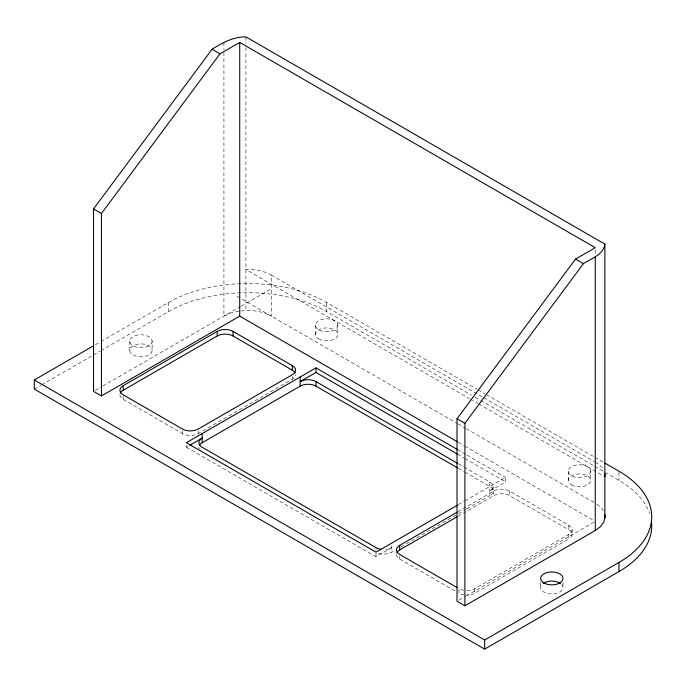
<?xml version="1.0" encoding="UTF-8"?>
<svg xmlns="http://www.w3.org/2000/svg" width="686" height="686" viewBox="0 0 686 686"><rect width="100%" height="100%" fill="white"/><g stroke="black" fill="none" stroke-linecap="round" stroke-linejoin="round"><path stroke-width="0.51" stroke-dasharray="3.43 2.57" d="M95.44 344.689L100.07 342.014M100.996 341.474L168.619 302.44A111.741 64.51 0 0 1 326.639 302.44L476.984 389.236M34.3 389.108L40.783 385.361M41.709 384.829L92.661 355.417M93.588 354.876L100.07 351.138M100.996 350.597L168.619 311.564A111.741 64.51 0 0 1 326.639 311.564L471.411 395.145M95.405 390.317L101.88 386.587M102.806 386.046L240.332 306.651M241.249 306.119L270.936 288.978M119.913 394.81A11.173 6.448 0 0 0 123.188 399.372L182.442 433.586A11.173 6.448 0 0 0 198.245 433.586L292.27 379.298A11.173 6.448 0 0 0 295.537 374.736M186.395 445.446L186.395 447.263L189.027 445.746M458.368 504.639L463.916 501.44M464.834 500.909L505.591 477.37L505.591 481.932L489.795 491.056A11.173 6.448 0 0 0 489.795 481.932L464.825 467.526M186.395 447.263L376.014 556.749L391.817 547.625A11.173 6.448 0 0 1 383.92 549.512M457.794 511.816L493.74 491.056A11.173 6.448 0 0 1 509.544 491.056L568.805 525.27A11.173 6.448 0 0 1 568.805 534.394L568.805 538.956L474.781 593.236A11.173 6.448 0 0 1 466.883 595.131M378.329 553.208A11.173 6.448 0 0 0 391.817 552.187L395.513 550.052M401.061 546.845L457.442 514.294M458.368 513.763L465.76 509.492M466.686 508.961L489.795 495.618L489.795 481.932M457.794 516.378L493.74 495.618A11.173 6.448 0 0 1 509.544 495.618L568.805 529.832A11.173 6.448 0 0 1 568.805 538.956M466.883 590.569A11.173 6.448 0 0 0 474.781 588.674L568.805 534.394M458.857 600.147L465.357 596.4M466.283 595.86L594.342 521.926M238.951 311.11L230.865 313.048L223.928 316.117L223.928 50.978M240.949 310.964L247.629 310.449A33.52 19.354 0 0 1 271.33 316.117L271.33 275.069A33.52 19.354 0 0 0 247.629 269.401L245.931 269.529L469.456 398.575M477.91 389.777L485.336 394.056M486.263 394.596L593.913 456.747M594.848 457.288L604.126 462.638M271.33 275.069L482.961 397.245M483.887 397.786L594.342 461.558M475.124 397.288L479.763 399.964M480.697 400.504L593.913 465.871M594.848 466.411L618.969 480.337A111.741 64.51 0 0 1 649.556 513.368M470.382 399.115L477.799 403.394M478.725 403.934L603.937 476.221M236.962 296.275L456.97 423.296M457.896 423.837L465.322 428.124M466.248 428.656L595.268 503.147M458.239 442.281L463.796 445.488M464.722 446.02L594.342 520.863M457.493 449.604L465.82 454.406M466.746 454.947L505.591 477.37M457.493 454.166L463.968 457.905M464.894 458.437L505.591 481.932M458.359 463.787L463.908 466.986M458.359 468.349L463.908 471.548M464.825 472.088L489.795 486.494A11.173 6.448 0 0 1 489.795 495.618M396.448 554.468A11.173 6.448 0 0 0 399.724 559.03L457.125 592.172M618.969 472.225L618.969 480.337M595.268 249.833L595.268 255.175M590.646 471.213A11.173 6.448 0 0 1 573.882 476.804A11.173 6.448 0 0 1 573.882 465.631A11.173 6.448 0 0 1 590.646 471.213L590.646 480.337M572.073 529.832L572.073 534.394M568.805 525.27L568.805 529.832M568.291 471.213L568.291 480.337M562.992 582.465L562.992 587.533M540.645 582.465L540.645 587.533M509.544 491.056L509.544 495.618M493.74 491.056L493.74 495.618M493.062 486.494L493.062 491.056M474.781 588.674L474.781 593.236M399.724 556.286L399.724 559.03M391.817 545.799L391.817 552.187M376.014 547.625L376.014 550.361M376.014 553.096L376.014 556.749M337.812 325.241A11.173 6.448 0 0 1 321.048 330.832A11.173 6.448 0 0 1 321.048 319.659A11.173 6.448 0 0 1 337.812 325.241L337.812 334.365M326.639 302.44L326.639 311.564M315.466 325.241L315.466 334.365M292.27 376.563L292.27 379.298M245.931 36.881L245.931 43.287M245.931 47.557L245.931 310.578M223.928 42.421L223.928 49.907M198.245 430.842L198.245 433.586M182.442 430.842L182.442 433.586M168.619 302.44L168.619 311.564M152.138 341.208A11.173 6.448 0 0 1 135.374 346.799A11.173 6.448 0 0 1 135.374 335.625A11.173 6.448 0 0 1 152.138 341.208L152.138 350.332A11.173 6.448 0 0 1 135.374 355.923A11.173 6.448 0 0 1 135.374 344.749A11.173 6.448 0 0 1 152.138 350.332M129.791 341.208L129.791 350.332M123.188 395.719L123.188 399.372M596.966 504.201A33.52 19.354 0 0 1 603.543 511.019M463.985 590.346A11.173 6.448 0 0 1 458.977 588.674L458.977 593.236A11.173 6.448 0 0 0 463.985 594.908M595.268 462.09A33.52 19.354 0 0 1 603.543 469.961M561.671 584.498A11.173 6.448 0 0 1 551.818 593.99A11.173 6.448 0 0 1 541.957 584.498M199.3 448.936A11.173 6.448 0 0 1 198.923 447.263M571.567 484.899A11.173 6.448 0 0 0 590.26 482.009A11.173 6.448 0 0 0 576.574 474.112A11.173 6.448 0 0 0 571.567 484.899M318.733 338.927A11.173 6.448 0 0 0 337.426 336.037A11.173 6.448 0 0 0 323.741 328.14A11.173 6.448 0 0 0 318.733 338.927"/><path stroke-width="1.03" d="M604.863 244.113C603.466 254.875 591.195 258.485 583.417 263.656L464.902 423.313L464.902 605.781L457.005 601.219L457.005 418.752L575.52 259.094L595.268 247.697L239.723 42.421L219.974 53.825L101.459 213.483L101.459 395.951L93.553 391.389L93.553 208.921L212.068 49.263C222.29 42.781 233.472 36.692 245.931 36.881L604.863 244.113L604.863 517.81M604.863 476.753L605.086 475.775A33.52 19.354 0 0 0 604.906 473.76M464.902 605.781L595.268 530.518L600.593 526.505L603.946 521.84L605.086 516.832A33.52 19.354 0 0 0 604.906 514.809M651.46 521.737A111.741 64.51 0 0 1 618.969 571.567L484.659 649.119L34.3 389.108L34.3 379.984L93.588 345.753M101.459 395.951L239.723 316.117L457.313 441.741M123.188 385.686L217.205 331.407A11.173 6.448 0 0 1 233.008 331.407L292.27 365.612A11.173 6.448 0 0 1 292.27 374.736L198.245 429.024A11.173 6.448 0 0 1 182.442 429.024L123.188 394.81A11.173 6.448 0 0 1 123.188 385.686L123.188 390.248A11.173 6.448 0 0 0 120.29 393.138M123.188 390.248L217.205 335.969A11.173 6.448 0 0 1 233.008 335.969L292.27 370.174A11.173 6.448 0 0 1 295.16 373.073M457.493 449.604L315.972 367.893L186.395 442.702L376.014 552.187L457.442 505.17M189.902 445.24L202.199 438.148A11.173 6.448 0 0 0 202.199 447.263L376.014 547.625A11.173 6.448 0 0 0 381.03 549.289M457.493 454.166L315.972 372.455L300.168 381.579A11.173 6.448 0 0 1 315.972 381.579L457.433 463.256M199.3 445.6A11.173 6.448 0 0 1 202.199 442.702L300.168 386.141A11.173 6.448 0 0 1 315.972 386.141L457.433 467.818M457.125 587.61L399.724 554.468A11.173 6.448 0 0 1 399.724 545.344L456.867 512.348M396.825 552.796A11.173 6.448 0 0 1 399.724 549.906L456.867 516.91M34.3 379.984L484.659 639.995L618.969 562.451A111.741 64.51 0 0 0 618.969 471.213L605.052 463.179M212.068 49.263L219.974 53.825M575.52 259.094L583.417 263.656M93.553 208.921L101.459 213.483M457.005 418.752L464.902 423.313M618.969 562.451L618.969 571.567M595.268 256.813L595.268 530.518M484.659 639.995L484.659 649.119M399.724 545.344L399.724 549.906M315.972 367.893L315.972 372.455M315.972 381.579L315.972 386.141M300.168 377.017L300.168 386.141M292.27 365.612L292.27 370.174M239.723 42.421L239.723 316.117M233.008 331.407L233.008 335.969M217.205 331.407L217.205 335.969M202.199 433.586L202.199 442.702M543.175 583.443A11.173 6.448 0 0 1 560.453 583.443M545.31 583.657A11.173 6.448 0 0 0 562.932 579.044A11.173 6.448 0 0 0 547.205 572.536A11.173 6.448 0 0 0 545.31 583.657"/></g></svg>
